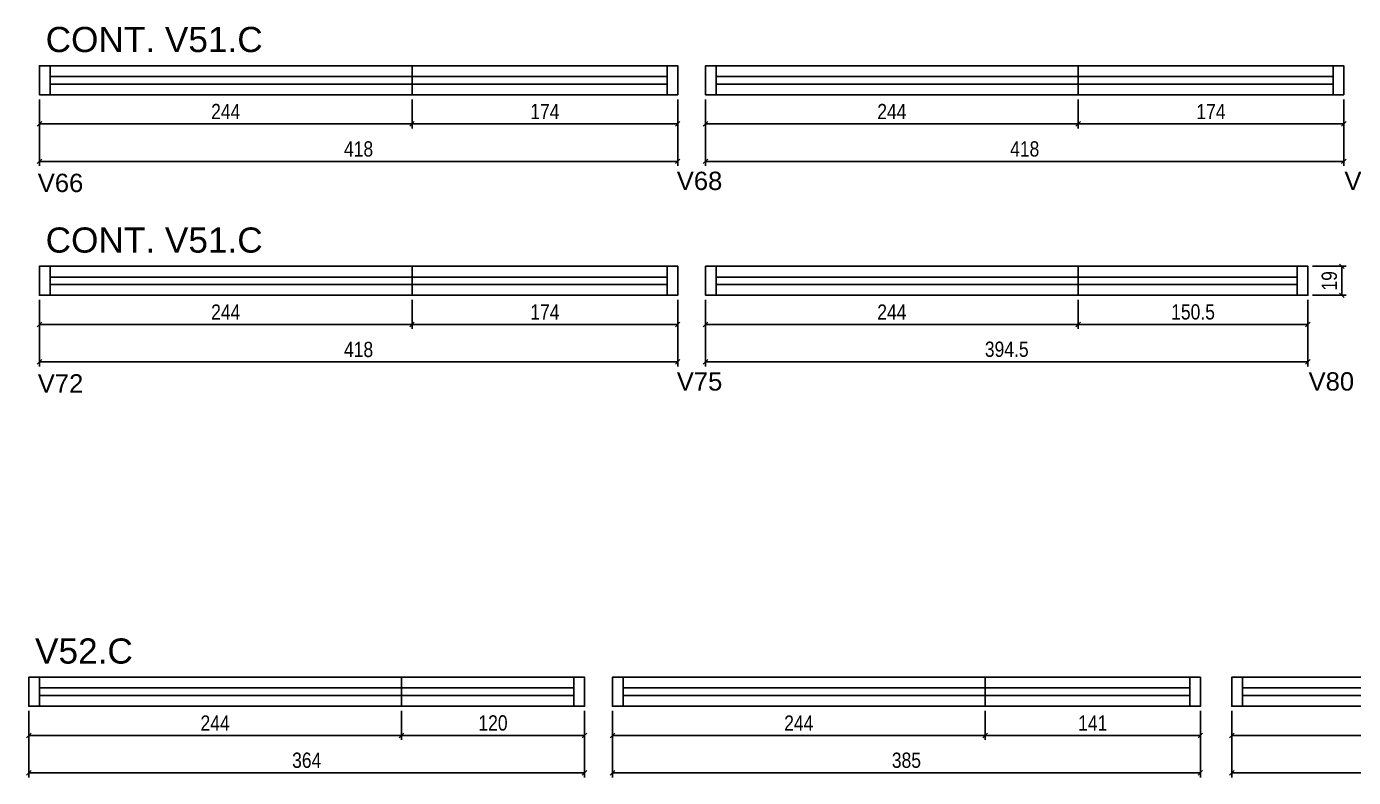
# Model space of a CAD drawing. Header units: millimetres. Extents: x 4052 to 5425, y -1423 to 2493.
# Drawn here: x 4075 to 4944, y 1519 to 2011 of the extents above; entities that cross this region are included whole.
import ezdxf

# ---------------------------------------------------------------- set-up
doc = ezdxf.new("R2010")
doc.units = ezdxf.units.MM
for name, color, linetype in [('5', 5, 'Continuous'), ('COTA', 241, 'Continuous'), ('NOMENCLATURA', 7, 'Continuous'), ('Painéis', 200, 'Continuous'), ('SARR_2.2x7', 40, 'Continuous')]:
    doc.layers.add(name, color=color, linetype=linetype)
doc.styles.add('COTA TECNICA', font='techl___.ttf', dxfattribs={"height": 10})
doc.styles.add('COTA TECNICA-50', font='techl___.ttf', dxfattribs={"height": 10})
doc.styles.get("Standard").update_dxf_attribs({"font": 'arial.ttf'})
doc.dimstyles.new('COTA PAINEL-50', dxfattribs={"dimtxt": 10, "dimasz": 3, "dimexe": 3, "dimexo": 3, "dimgap": 3, "dimtad": 1, "dimdec": 1, "dimzin": 12, "dimdsep": 46, "dimtxsty": 'COTA TECNICA-50', "dimblk1": 'OBLIQUE', "dimblk2": 'OBLIQUE', "dimsah": 1, "dimcen": 0.9, "dimclrd": 4, "dimclre": 4, "dimclrt": 240, "dimadec": 1, "dimazin": 3, "dimtfac": 1, "dimtdec": 1, "dimtmove": 0, "dimatfit": 3, "dimfxl": 1, "dimtolj": 1, "dimtzin": 12, "dimarcsym": 0})
doc.dimstyles.new('PAINEL', dxfattribs={"dimtxt": 10, "dimasz": 3, "dimexe": 3, "dimexo": 3, "dimgap": 3, "dimtad": 1, "dimdec": 1, "dimzin": 12, "dimdsep": 46, "dimtxsty": 'COTA TECNICA', "dimblk1": 'OBLIQUE', "dimblk2": 'OBLIQUE', "dimsah": 1, "dimcen": 0.9, "dimclrd": 4, "dimclre": 4, "dimclrt": 240, "dimadec": 1, "dimazin": 3, "dimtfac": 1, "dimtdec": 1, "dimtmove": 0, "dimatfit": 3, "dimfxl": 1, "dimtolj": 1, "dimtzin": 12, "dimarcsym": 0})

# ---------------------------------------------------------------- blocks, each defined once
blk = doc.blocks.new('_Oblique')
at = {"color": 0, "linetype": 'ByBlock', "lineweight": -2}
blk.add_line((-0.5, -0.5), (0.5, 0.5), dxfattribs=at)
blk = doc.blocks.new('*D24')
at = {"layer": 'COTA', "color": 4, "linetype": 'ByBlock', "lineweight": -2, "transparency": 16777216}
for p, q in [((4083.81, 1963.04), (4083.81, 1943.98)), ((4327.81, 1963.04), (4327.81, 1943.98)), ((4083.81, 1946.98), (4327.81, 1946.98))]:
    blk.add_line(p, q, dxfattribs=at)
at = {"layer": 'Defpoints', "color": 0, "linetype": 'ByBlock', "transparency": 16777216}
for p in [(4083.81, 1966.04), (4327.81, 1966.04), (4327.81, 1946.98)]:
    blk.add_point(p, dxfattribs=at)
at = {"layer": 'COTA', "color": 4, "linetype": 'ByBlock', "lineweight": -2, "transparency": 16777216, "xscale": 3, "yscale": 3, "zscale": 3, "rotation": 180}
blk.add_blockref('_Oblique', (4083.81, 1946.98), dxfattribs=at)
at = {"layer": 'COTA', "color": 4, "linetype": 'ByBlock', "lineweight": -2, "transparency": 16777216, "xscale": 3, "yscale": 3, "zscale": 3}
blk.add_blockref('_Oblique', (4327.81, 1946.98), dxfattribs=at)
at = {"layer": 'COTA', "color": 240, "linetype": 'ByBlock', "transparency": 16777216, "insert": (4205.81, 1955.06), "char_height": 10, "attachment_point": 5, "style": 'COTA TECNICA-50'}
blk.add_mtext('\\A1;244', dxfattribs=at)
blk = doc.blocks.new('*D25')
at = {"layer": 'COTA', "color": 4, "linetype": 'ByBlock', "lineweight": -2, "transparency": 16777216}
for p, q in [((4327.81, 1963.04), (4327.81, 1943.98)), ((4501.81, 1963.04), (4501.81, 1943.98)), ((4327.81, 1946.98), (4501.81, 1946.98))]:
    blk.add_line(p, q, dxfattribs=at)
at = {"layer": 'Defpoints', "color": 0, "linetype": 'ByBlock', "transparency": 16777216}
for p in [(4327.81, 1966.04), (4501.81, 1966.04), (4501.81, 1946.98)]:
    blk.add_point(p, dxfattribs=at)
at = {"layer": 'COTA', "color": 4, "linetype": 'ByBlock', "lineweight": -2, "transparency": 16777216, "xscale": 3, "yscale": 3, "zscale": 3, "rotation": 180}
blk.add_blockref('_Oblique', (4327.81, 1946.98), dxfattribs=at)
at = {"layer": 'COTA', "color": 4, "linetype": 'ByBlock', "lineweight": -2, "transparency": 16777216, "xscale": 3, "yscale": 3, "zscale": 3}
blk.add_blockref('_Oblique', (4501.81, 1946.98), dxfattribs=at)
at = {"layer": 'COTA', "color": 240, "linetype": 'ByBlock', "transparency": 16777216, "insert": (4414.81, 1955.06), "char_height": 10, "attachment_point": 5, "style": 'COTA TECNICA-50'}
blk.add_mtext('\\A1;174', dxfattribs=at)
blk = doc.blocks.new('*D197')
at = {"layer": 'COTA', "color": 4, "lineweight": -2, "transparency": 16777216}
for p, q in [((4083.81, 1963.04), (4083.81, 1919.4)), ((4501.81, 1963.04), (4501.81, 1919.4)), ((4083.81, 1922.4), (4501.81, 1922.4))]:
    blk.add_line(p, q, dxfattribs=at)
at = {"layer": 'Defpoints', "color": 0, "transparency": 16777216}
for p in [(4083.81, 1966.04), (4501.81, 1966.04), (4501.81, 1922.4)]:
    blk.add_point(p, dxfattribs=at)
at = {"layer": 'COTA', "color": 4, "lineweight": -2, "transparency": 16777216, "xscale": 3, "yscale": 3, "zscale": 3, "rotation": 180}
blk.add_blockref('_Oblique', (4083.81, 1922.4), dxfattribs=at)
at = {"layer": 'COTA', "color": 4, "lineweight": -2, "transparency": 16777216, "xscale": 3, "yscale": 3, "zscale": 3}
blk.add_blockref('_Oblique', (4501.81, 1922.4), dxfattribs=at)
at = {"layer": 'COTA', "color": 240, "transparency": 16777216, "insert": (4292.81, 1930.5), "char_height": 10, "attachment_point": 5, "style": 'COTA TECNICA'}
blk.add_mtext('\\A1;418', dxfattribs=at)
blk = doc.blocks.new('*D26')
at = {"layer": 'COTA', "color": 4, "linetype": 'ByBlock', "lineweight": -2, "transparency": 16777216}
for p, q in [((4520.07, 1963.04), (4520.07, 1943.98)), ((4764.07, 1963.04), (4764.07, 1943.98)), ((4520.07, 1946.98), (4764.07, 1946.98))]:
    blk.add_line(p, q, dxfattribs=at)
at = {"layer": 'Defpoints', "color": 0, "linetype": 'ByBlock', "transparency": 16777216}
for p in [(4520.07, 1966.04), (4764.07, 1966.04), (4764.07, 1946.98)]:
    blk.add_point(p, dxfattribs=at)
at = {"layer": 'COTA', "color": 4, "linetype": 'ByBlock', "lineweight": -2, "transparency": 16777216, "xscale": 3, "yscale": 3, "zscale": 3, "rotation": 180}
blk.add_blockref('_Oblique', (4520.07, 1946.98), dxfattribs=at)
at = {"layer": 'COTA', "color": 4, "linetype": 'ByBlock', "lineweight": -2, "transparency": 16777216, "xscale": 3, "yscale": 3, "zscale": 3}
blk.add_blockref('_Oblique', (4764.07, 1946.98), dxfattribs=at)
at = {"layer": 'COTA', "color": 240, "linetype": 'ByBlock', "transparency": 16777216, "insert": (4642.07, 1955.06), "char_height": 10, "attachment_point": 5, "style": 'COTA TECNICA-50'}
blk.add_mtext('\\A1;244', dxfattribs=at)
blk = doc.blocks.new('*D27')
at = {"layer": 'COTA', "color": 4, "linetype": 'ByBlock', "lineweight": -2, "transparency": 16777216}
for p, q in [((4764.07, 1963.04), (4764.07, 1943.98)), ((4938.07, 1963.04), (4938.07, 1943.98)), ((4764.07, 1946.98), (4938.07, 1946.98))]:
    blk.add_line(p, q, dxfattribs=at)
at = {"layer": 'Defpoints', "color": 0, "linetype": 'ByBlock', "transparency": 16777216}
for p in [(4764.07, 1966.04), (4938.07, 1966.04), (4938.07, 1946.98)]:
    blk.add_point(p, dxfattribs=at)
at = {"layer": 'COTA', "color": 4, "linetype": 'ByBlock', "lineweight": -2, "transparency": 16777216, "xscale": 3, "yscale": 3, "zscale": 3, "rotation": 180}
blk.add_blockref('_Oblique', (4764.07, 1946.98), dxfattribs=at)
at = {"layer": 'COTA', "color": 4, "linetype": 'ByBlock', "lineweight": -2, "transparency": 16777216, "xscale": 3, "yscale": 3, "zscale": 3}
blk.add_blockref('_Oblique', (4938.07, 1946.98), dxfattribs=at)
at = {"layer": 'COTA', "color": 240, "linetype": 'ByBlock', "transparency": 16777216, "insert": (4851.07, 1955.06), "char_height": 10, "attachment_point": 5, "style": 'COTA TECNICA-50'}
blk.add_mtext('\\A1;174', dxfattribs=at)
blk = doc.blocks.new('*D198')
at = {"layer": 'COTA', "color": 4, "lineweight": -2, "transparency": 16777216}
for p, q in [((4520.07, 1963.04), (4520.07, 1919.4)), ((4938.07, 1963.04), (4938.07, 1919.4)), ((4520.07, 1922.4), (4938.07, 1922.4))]:
    blk.add_line(p, q, dxfattribs=at)
at = {"layer": 'Defpoints', "color": 0, "transparency": 16777216}
for p in [(4520.07, 1966.04), (4938.07, 1966.04), (4938.07, 1922.4)]:
    blk.add_point(p, dxfattribs=at)
at = {"layer": 'COTA', "color": 4, "lineweight": -2, "transparency": 16777216, "xscale": 3, "yscale": 3, "zscale": 3, "rotation": 180}
blk.add_blockref('_Oblique', (4520.07, 1922.4), dxfattribs=at)
at = {"layer": 'COTA', "color": 4, "lineweight": -2, "transparency": 16777216, "xscale": 3, "yscale": 3, "zscale": 3}
blk.add_blockref('_Oblique', (4938.07, 1922.4), dxfattribs=at)
at = {"layer": 'COTA', "color": 240, "transparency": 16777216, "insert": (4729.07, 1930.5), "char_height": 10, "attachment_point": 5, "style": 'COTA TECNICA'}
blk.add_mtext('\\A1;418', dxfattribs=at)
blk = doc.blocks.new('*D35')
at = {"layer": 'COTA', "color": 4, "linetype": 'ByBlock', "lineweight": -2, "transparency": 16777216}
for p, q in [((4083.81, 1831.63), (4083.81, 1812.58)), ((4327.81, 1831.63), (4327.81, 1812.58)), ((4083.81, 1815.58), (4327.81, 1815.58))]:
    blk.add_line(p, q, dxfattribs=at)
at = {"layer": 'Defpoints', "color": 0, "linetype": 'ByBlock', "transparency": 16777216}
for p in [(4083.81, 1834.63), (4327.81, 1834.63), (4327.81, 1815.58)]:
    blk.add_point(p, dxfattribs=at)
at = {"layer": 'COTA', "color": 4, "linetype": 'ByBlock', "lineweight": -2, "transparency": 16777216, "xscale": 3, "yscale": 3, "zscale": 3, "rotation": 180}
blk.add_blockref('_Oblique', (4083.81, 1815.58), dxfattribs=at)
at = {"layer": 'COTA', "color": 4, "linetype": 'ByBlock', "lineweight": -2, "transparency": 16777216, "xscale": 3, "yscale": 3, "zscale": 3}
blk.add_blockref('_Oblique', (4327.81, 1815.58), dxfattribs=at)
at = {"layer": 'COTA', "color": 240, "linetype": 'ByBlock', "transparency": 16777216, "insert": (4205.81, 1823.65), "char_height": 10, "attachment_point": 5, "style": 'COTA TECNICA-50'}
blk.add_mtext('\\A1;244', dxfattribs=at)
blk = doc.blocks.new('*D36')
at = {"layer": 'COTA', "color": 4, "linetype": 'ByBlock', "lineweight": -2, "transparency": 16777216}
for p, q in [((4327.81, 1831.63), (4327.81, 1812.58)), ((4501.81, 1831.63), (4501.81, 1812.58)), ((4327.81, 1815.58), (4501.81, 1815.58))]:
    blk.add_line(p, q, dxfattribs=at)
at = {"layer": 'Defpoints', "color": 0, "linetype": 'ByBlock', "transparency": 16777216}
for p in [(4327.81, 1834.63), (4501.81, 1834.63), (4501.81, 1815.58)]:
    blk.add_point(p, dxfattribs=at)
at = {"layer": 'COTA', "color": 4, "linetype": 'ByBlock', "lineweight": -2, "transparency": 16777216, "xscale": 3, "yscale": 3, "zscale": 3, "rotation": 180}
blk.add_blockref('_Oblique', (4327.81, 1815.58), dxfattribs=at)
at = {"layer": 'COTA', "color": 4, "linetype": 'ByBlock', "lineweight": -2, "transparency": 16777216, "xscale": 3, "yscale": 3, "zscale": 3}
blk.add_blockref('_Oblique', (4501.81, 1815.58), dxfattribs=at)
at = {"layer": 'COTA', "color": 240, "linetype": 'ByBlock', "transparency": 16777216, "insert": (4414.81, 1823.65), "char_height": 10, "attachment_point": 5, "style": 'COTA TECNICA-50'}
blk.add_mtext('\\A1;174', dxfattribs=at)
blk = doc.blocks.new('*D203')
at = {"layer": 'COTA', "color": 4, "lineweight": -2, "transparency": 16777216}
for p, q in [((4083.81, 1831.63), (4083.81, 1788)), ((4501.81, 1831.63), (4501.81, 1788)), ((4083.81, 1791), (4501.81, 1791))]:
    blk.add_line(p, q, dxfattribs=at)
at = {"layer": 'Defpoints', "color": 0, "transparency": 16777216}
for p in [(4083.81, 1834.63), (4501.81, 1834.63), (4501.81, 1791)]:
    blk.add_point(p, dxfattribs=at)
at = {"layer": 'COTA', "color": 4, "lineweight": -2, "transparency": 16777216, "xscale": 3, "yscale": 3, "zscale": 3, "rotation": 180}
blk.add_blockref('_Oblique', (4083.81, 1791), dxfattribs=at)
at = {"layer": 'COTA', "color": 4, "lineweight": -2, "transparency": 16777216, "xscale": 3, "yscale": 3, "zscale": 3}
blk.add_blockref('_Oblique', (4501.81, 1791), dxfattribs=at)
at = {"layer": 'COTA', "color": 240, "transparency": 16777216, "insert": (4292.81, 1799.09), "char_height": 10, "attachment_point": 5, "style": 'COTA TECNICA'}
blk.add_mtext('\\A1;418', dxfattribs=at)
blk = doc.blocks.new('*D37')
at = {"layer": 'COTA', "color": 4, "linetype": 'ByBlock', "lineweight": -2, "transparency": 16777216}
for p, q in [((4520.07, 1831.63), (4520.07, 1812.58)), ((4764.07, 1831.63), (4764.07, 1812.58)), ((4520.07, 1815.58), (4764.07, 1815.58))]:
    blk.add_line(p, q, dxfattribs=at)
at = {"layer": 'Defpoints', "color": 0, "linetype": 'ByBlock', "transparency": 16777216}
for p in [(4520.07, 1834.63), (4764.07, 1834.63), (4764.07, 1815.58)]:
    blk.add_point(p, dxfattribs=at)
at = {"layer": 'COTA', "color": 4, "linetype": 'ByBlock', "lineweight": -2, "transparency": 16777216, "xscale": 3, "yscale": 3, "zscale": 3, "rotation": 180}
blk.add_blockref('_Oblique', (4520.07, 1815.58), dxfattribs=at)
at = {"layer": 'COTA', "color": 4, "linetype": 'ByBlock', "lineweight": -2, "transparency": 16777216, "xscale": 3, "yscale": 3, "zscale": 3}
blk.add_blockref('_Oblique', (4764.07, 1815.58), dxfattribs=at)
at = {"layer": 'COTA', "color": 240, "linetype": 'ByBlock', "transparency": 16777216, "insert": (4642.07, 1823.65), "char_height": 10, "attachment_point": 5, "style": 'COTA TECNICA-50'}
blk.add_mtext('\\A1;244', dxfattribs=at)
blk = doc.blocks.new('*D38')
at = {"layer": 'COTA', "color": 4, "linetype": 'ByBlock', "lineweight": -2, "transparency": 16777216}
for p, q in [((4764.07, 1831.63), (4764.07, 1812.58)), ((4914.57, 1831.63), (4914.57, 1812.58)), ((4764.07, 1815.58), (4914.57, 1815.58))]:
    blk.add_line(p, q, dxfattribs=at)
at = {"layer": 'Defpoints', "color": 0, "linetype": 'ByBlock', "transparency": 16777216}
for p in [(4764.07, 1834.63), (4914.57, 1834.63), (4914.57, 1815.58)]:
    blk.add_point(p, dxfattribs=at)
at = {"layer": 'COTA', "color": 4, "linetype": 'ByBlock', "lineweight": -2, "transparency": 16777216, "xscale": 3, "yscale": 3, "zscale": 3, "rotation": 180}
blk.add_blockref('_Oblique', (4764.07, 1815.58), dxfattribs=at)
at = {"layer": 'COTA', "color": 4, "linetype": 'ByBlock', "lineweight": -2, "transparency": 16777216, "xscale": 3, "yscale": 3, "zscale": 3}
blk.add_blockref('_Oblique', (4914.57, 1815.58), dxfattribs=at)
at = {"layer": 'COTA', "color": 240, "linetype": 'ByBlock', "transparency": 16777216, "insert": (4839.32, 1823.69), "char_height": 10, "attachment_point": 5, "style": 'COTA TECNICA-50'}
blk.add_mtext('\\A1;150.5', dxfattribs=at)
blk = doc.blocks.new('*D204')
at = {"layer": 'COTA', "color": 4, "lineweight": -2, "transparency": 16777216}
for p, q in [((4520.07, 1831.63), (4520.07, 1788)), ((4914.57, 1831.63), (4914.57, 1788)), ((4520.07, 1791), (4914.57, 1791))]:
    blk.add_line(p, q, dxfattribs=at)
at = {"layer": 'Defpoints', "color": 0, "transparency": 16777216}
for p in [(4520.07, 1834.63), (4914.57, 1834.63), (4914.57, 1791)]:
    blk.add_point(p, dxfattribs=at)
at = {"layer": 'COTA', "color": 4, "lineweight": -2, "transparency": 16777216, "xscale": 3, "yscale": 3, "zscale": 3, "rotation": 180}
blk.add_blockref('_Oblique', (4520.07, 1791), dxfattribs=at)
at = {"layer": 'COTA', "color": 4, "lineweight": -2, "transparency": 16777216, "xscale": 3, "yscale": 3, "zscale": 3}
blk.add_blockref('_Oblique', (4914.57, 1791), dxfattribs=at)
at = {"layer": 'COTA', "color": 240, "transparency": 16777216, "insert": (4717.32, 1799.24), "char_height": 10, "attachment_point": 5, "style": 'COTA TECNICA'}
blk.add_mtext('\\A1;394.5', dxfattribs=at)
blk = doc.blocks.new('*D39')
at = {"layer": 'COTA', "color": 4, "lineweight": -2, "transparency": 16777216}
for p, q in [((4917.57, 1853.63), (4939.69, 1853.63)), ((4936.69, 1834.63), (4936.69, 1853.63)), ((4917.57, 1834.63), (4939.69, 1834.63))]:
    blk.add_line(p, q, dxfattribs=at)
at = {"layer": 'Defpoints', "color": 0, "transparency": 16777216}
for p in [(4914.57, 1853.63), (4936.69, 1853.63), (4914.57, 1834.63)]:
    blk.add_point(p, dxfattribs=at)
at = {"layer": 'COTA', "color": 4, "lineweight": -2, "transparency": 16777216, "xscale": 3, "yscale": 3, "zscale": 3}
for p, rotation in [((4936.69, 1853.63), 90), ((4936.69, 1834.63), 270)]:
    blk.add_blockref('_Oblique', p, dxfattribs=dict(at, rotation=rotation))
at = {"layer": 'COTA', "color": 240, "transparency": 16777216, "insert": (4928.61, 1844.13), "char_height": 10, "attachment_point": 5, "rotation": 90, "style": 'COTA TECNICA'}
blk.add_mtext('\\A1;19', dxfattribs=at)
blk = doc.blocks.new('*D40')
at = {"layer": 'COTA', "color": 4, "linetype": 'ByBlock', "lineweight": -2, "transparency": 16777216}
for p, q in [((4076.85, 1562.34), (4076.85, 1543.29)), ((4320.85, 1562.34), (4320.85, 1543.29)), ((4076.85, 1546.29), (4320.85, 1546.29))]:
    blk.add_line(p, q, dxfattribs=at)
at = {"layer": 'Defpoints', "color": 0, "linetype": 'ByBlock', "transparency": 16777216}
for p in [(4076.85, 1565.34), (4320.85, 1565.34), (4320.85, 1546.29)]:
    blk.add_point(p, dxfattribs=at)
at = {"layer": 'COTA', "color": 4, "linetype": 'ByBlock', "lineweight": -2, "transparency": 16777216, "xscale": 3, "yscale": 3, "zscale": 3, "rotation": 180}
blk.add_blockref('_Oblique', (4076.85, 1546.29), dxfattribs=at)
at = {"layer": 'COTA', "color": 4, "linetype": 'ByBlock', "lineweight": -2, "transparency": 16777216, "xscale": 3, "yscale": 3, "zscale": 3}
blk.add_blockref('_Oblique', (4320.85, 1546.29), dxfattribs=at)
at = {"layer": 'COTA', "color": 240, "linetype": 'ByBlock', "transparency": 16777216, "insert": (4198.85, 1554.36), "char_height": 10, "attachment_point": 5, "style": 'COTA TECNICA-50'}
blk.add_mtext('\\A1;244', dxfattribs=at)
blk = doc.blocks.new('*D41')
at = {"layer": 'COTA', "color": 4, "linetype": 'ByBlock', "lineweight": -2, "transparency": 16777216}
for p, q in [((4320.85, 1562.34), (4320.85, 1543.29)), ((4440.85, 1562.34), (4440.85, 1543.29)), ((4320.85, 1546.29), (4440.85, 1546.29))]:
    blk.add_line(p, q, dxfattribs=at)
at = {"layer": 'Defpoints', "color": 0, "linetype": 'ByBlock', "transparency": 16777216}
for p in [(4320.85, 1565.34), (4440.85, 1565.34), (4440.85, 1546.29)]:
    blk.add_point(p, dxfattribs=at)
at = {"layer": 'COTA', "color": 4, "linetype": 'ByBlock', "lineweight": -2, "transparency": 16777216, "xscale": 3, "yscale": 3, "zscale": 3, "rotation": 180}
blk.add_blockref('_Oblique', (4320.85, 1546.29), dxfattribs=at)
at = {"layer": 'COTA', "color": 4, "linetype": 'ByBlock', "lineweight": -2, "transparency": 16777216, "xscale": 3, "yscale": 3, "zscale": 3}
blk.add_blockref('_Oblique', (4440.85, 1546.29), dxfattribs=at)
at = {"layer": 'COTA', "color": 240, "linetype": 'ByBlock', "transparency": 16777216, "insert": (4380.85, 1554.39), "char_height": 10, "attachment_point": 5, "style": 'COTA TECNICA-50'}
blk.add_mtext('\\A1;120', dxfattribs=at)
blk = doc.blocks.new('*D205')
at = {"layer": 'COTA', "color": 4, "lineweight": -2, "transparency": 16777216}
for p, q in [((4076.85, 1562.34), (4076.85, 1518.71)), ((4440.85, 1562.34), (4440.85, 1518.71)), ((4076.85, 1521.71), (4440.85, 1521.71))]:
    blk.add_line(p, q, dxfattribs=at)
at = {"layer": 'Defpoints', "color": 0, "transparency": 16777216}
for p in [(4076.85, 1565.34), (4440.85, 1565.34), (4440.85, 1521.71)]:
    blk.add_point(p, dxfattribs=at)
at = {"layer": 'COTA', "color": 4, "lineweight": -2, "transparency": 16777216, "xscale": 3, "yscale": 3, "zscale": 3, "rotation": 180}
blk.add_blockref('_Oblique', (4076.85, 1521.71), dxfattribs=at)
at = {"layer": 'COTA', "color": 4, "lineweight": -2, "transparency": 16777216, "xscale": 3, "yscale": 3, "zscale": 3}
blk.add_blockref('_Oblique', (4440.85, 1521.71), dxfattribs=at)
at = {"layer": 'COTA', "color": 240, "transparency": 16777216, "insert": (4258.85, 1529.93), "char_height": 10, "attachment_point": 5, "style": 'COTA TECNICA'}
blk.add_mtext('\\A1;364', dxfattribs=at)
blk = doc.blocks.new('*D42')
at = {"layer": 'COTA', "color": 4, "linetype": 'ByBlock', "lineweight": -2, "transparency": 16777216}
for p, q in [((4459.11, 1562.34), (4459.11, 1543.29)), ((4703.11, 1562.34), (4703.11, 1543.29)), ((4459.11, 1546.29), (4703.11, 1546.29))]:
    blk.add_line(p, q, dxfattribs=at)
at = {"layer": 'Defpoints', "color": 0, "linetype": 'ByBlock', "transparency": 16777216}
for p in [(4459.11, 1565.34), (4703.11, 1565.34), (4703.11, 1546.29)]:
    blk.add_point(p, dxfattribs=at)
at = {"layer": 'COTA', "color": 4, "linetype": 'ByBlock', "lineweight": -2, "transparency": 16777216, "xscale": 3, "yscale": 3, "zscale": 3, "rotation": 180}
blk.add_blockref('_Oblique', (4459.11, 1546.29), dxfattribs=at)
at = {"layer": 'COTA', "color": 4, "linetype": 'ByBlock', "lineweight": -2, "transparency": 16777216, "xscale": 3, "yscale": 3, "zscale": 3}
blk.add_blockref('_Oblique', (4703.11, 1546.29), dxfattribs=at)
at = {"layer": 'COTA', "color": 240, "linetype": 'ByBlock', "transparency": 16777216, "insert": (4581.11, 1554.36), "char_height": 10, "attachment_point": 5, "style": 'COTA TECNICA-50'}
blk.add_mtext('\\A1;244', dxfattribs=at)
blk = doc.blocks.new('*D43')
at = {"layer": 'COTA', "color": 4, "linetype": 'ByBlock', "lineweight": -2, "transparency": 16777216}
for p, q in [((4703.11, 1562.34), (4703.11, 1543.29)), ((4844.11, 1562.34), (4844.11, 1543.29)), ((4703.11, 1546.29), (4844.11, 1546.29))]:
    blk.add_line(p, q, dxfattribs=at)
at = {"layer": 'Defpoints', "color": 0, "linetype": 'ByBlock', "transparency": 16777216}
for p in [(4703.11, 1565.34), (4844.11, 1565.34), (4844.11, 1546.29)]:
    blk.add_point(p, dxfattribs=at)
at = {"layer": 'COTA', "color": 4, "linetype": 'ByBlock', "lineweight": -2, "transparency": 16777216, "xscale": 3, "yscale": 3, "zscale": 3, "rotation": 180}
blk.add_blockref('_Oblique', (4703.11, 1546.29), dxfattribs=at)
at = {"layer": 'COTA', "color": 4, "linetype": 'ByBlock', "lineweight": -2, "transparency": 16777216, "xscale": 3, "yscale": 3, "zscale": 3}
blk.add_blockref('_Oblique', (4844.11, 1546.29), dxfattribs=at)
at = {"layer": 'COTA', "color": 240, "linetype": 'ByBlock', "transparency": 16777216, "insert": (4773.61, 1554.36), "char_height": 10, "attachment_point": 5, "style": 'COTA TECNICA-50'}
blk.add_mtext('\\A1;141', dxfattribs=at)
blk = doc.blocks.new('*D206')
at = {"layer": 'COTA', "color": 4, "lineweight": -2, "transparency": 16777216}
for p, q in [((4459.11, 1562.34), (4459.11, 1518.71)), ((4844.11, 1562.34), (4844.11, 1518.71)), ((4459.11, 1521.71), (4844.11, 1521.71))]:
    blk.add_line(p, q, dxfattribs=at)
at = {"layer": 'Defpoints', "color": 0, "transparency": 16777216}
for p in [(4459.11, 1565.34), (4844.11, 1565.34), (4844.11, 1521.71)]:
    blk.add_point(p, dxfattribs=at)
at = {"layer": 'COTA', "color": 4, "lineweight": -2, "transparency": 16777216, "xscale": 3, "yscale": 3, "zscale": 3, "rotation": 180}
blk.add_blockref('_Oblique', (4459.11, 1521.71), dxfattribs=at)
at = {"layer": 'COTA', "color": 4, "lineweight": -2, "transparency": 16777216, "xscale": 3, "yscale": 3, "zscale": 3}
blk.add_blockref('_Oblique', (4844.11, 1521.71), dxfattribs=at)
at = {"layer": 'COTA', "color": 240, "transparency": 16777216, "insert": (4651.61, 1529.95), "char_height": 10, "attachment_point": 5, "style": 'COTA TECNICA'}
blk.add_mtext('\\A1;385', dxfattribs=at)
blk = doc.blocks.new('*D44')
at = {"layer": 'COTA', "color": 4, "linetype": 'ByBlock', "lineweight": -2, "transparency": 16777216}
for p, q in [((4864.66, 1562.34), (4864.66, 1543.29)), ((5108.66, 1562.34), (5108.66, 1543.29)), ((4864.66, 1546.29), (5108.66, 1546.29))]:
    blk.add_line(p, q, dxfattribs=at)
at = {"layer": 'Defpoints', "color": 0, "linetype": 'ByBlock', "transparency": 16777216}
for p in [(4864.66, 1565.34), (5108.66, 1565.34), (5108.66, 1546.29)]:
    blk.add_point(p, dxfattribs=at)
at = {"layer": 'COTA', "color": 4, "linetype": 'ByBlock', "lineweight": -2, "transparency": 16777216, "xscale": 3, "yscale": 3, "zscale": 3, "rotation": 180}
blk.add_blockref('_Oblique', (4864.66, 1546.29), dxfattribs=at)
at = {"layer": 'COTA', "color": 4, "linetype": 'ByBlock', "lineweight": -2, "transparency": 16777216, "xscale": 3, "yscale": 3, "zscale": 3}
blk.add_blockref('_Oblique', (5108.66, 1546.29), dxfattribs=at)
at = {"layer": 'COTA', "color": 240, "linetype": 'ByBlock', "transparency": 16777216, "insert": (4986.66, 1554.36), "char_height": 10, "attachment_point": 5, "style": 'COTA TECNICA-50'}
blk.add_mtext('\\A1;244', dxfattribs=at)
blk = doc.blocks.new('*D207')
at = {"layer": 'COTA', "color": 4, "lineweight": -2, "transparency": 16777216}
for p, q in [((4864.66, 1562.34), (4864.66, 1518.71)), ((5249.66, 1562.34), (5249.66, 1518.71)), ((4864.66, 1521.71), (5249.66, 1521.71))]:
    blk.add_line(p, q, dxfattribs=at)
at = {"layer": 'Defpoints', "color": 0, "transparency": 16777216}
for p in [(4864.66, 1565.34), (5249.66, 1565.34), (5249.66, 1521.71)]:
    blk.add_point(p, dxfattribs=at)
at = {"layer": 'COTA', "color": 4, "lineweight": -2, "transparency": 16777216, "xscale": 3, "yscale": 3, "zscale": 3, "rotation": 180}
blk.add_blockref('_Oblique', (4864.66, 1521.71), dxfattribs=at)
at = {"layer": 'COTA', "color": 4, "lineweight": -2, "transparency": 16777216, "xscale": 3, "yscale": 3, "zscale": 3}
blk.add_blockref('_Oblique', (5249.66, 1521.71), dxfattribs=at)
at = {"layer": 'COTA', "color": 240, "transparency": 16777216, "insert": (5057.16, 1529.95), "char_height": 10, "attachment_point": 5, "style": 'COTA TECNICA'}
blk.add_mtext('\\A1;385', dxfattribs=at)

msp = doc.modelspace()

# ---------------------------------------------------------------- linework, layer by layer
at = {"layer": 'Painéis'}
for points in [[(4327.81, 1966.04), (4083.81, 1966.04), (4083.81, 1985.04), (4327.81, 1985.04)], [(4327.81, 1985.04), (4501.81, 1985.04), (4501.81, 1966.04), (4327.81, 1966.04)], [(4764.07, 1966.04), (4520.07, 1966.04), (4520.07, 1985.04), (4764.07, 1985.04)], [(4764.07, 1985.04), (4938.07, 1985.04), (4938.07, 1966.04), (4764.07, 1966.04)], [(4327.81, 1834.63), (4083.81, 1834.63), (4083.81, 1853.63), (4327.81, 1853.63)], [(4327.81, 1853.63), (4501.81, 1853.63), (4501.81, 1834.63), (4327.81, 1834.63)], [(4764.07, 1834.63), (4520.07, 1834.63), (4520.07, 1853.63), (4764.07, 1853.63)], [(4764.07, 1853.63), (4914.57, 1853.63), (4914.57, 1834.63), (4764.07, 1834.63)], [(4320.85, 1565.34), (4076.85, 1565.34), (4076.85, 1584.34), (4320.85, 1584.34)], [(4320.85, 1584.34), (4440.85, 1584.34), (4440.85, 1565.34), (4320.85, 1565.34)], [(4703.11, 1565.34), (4459.11, 1565.34), (4459.11, 1584.34), (4703.11, 1584.34)], [(4703.11, 1584.34), (4844.11, 1584.34), (4844.11, 1565.34), (4703.11, 1565.34)], [(5108.66, 1565.34), (4864.66, 1565.34), (4864.66, 1584.34), (5108.66, 1584.34)]]:
    msp.add_lwpolyline(points, close=True, dxfattribs=at)
at = {"layer": 'SARR_2.2x7', "linetype": 'Continuous'}
for p, q in [((4090.81, 1985.04), (4090.81, 1966.04)), ((4494.81, 1985.04), (4494.81, 1966.04)), ((4527.07, 1985.04), (4527.07, 1966.04)), ((4931.07, 1985.04), (4931.07, 1966.04)), ((4327.81, 1978.04), (4090.81, 1978.04)), ((4090.81, 1973.04), (4327.81, 1973.04)), ((4494.81, 1978.04), (4327.81, 1978.04)), ((4327.81, 1973.04), (4494.81, 1973.04)), ((4764.07, 1978.04), (4527.07, 1978.04)), ((4527.07, 1973.04), (4764.07, 1973.04)), ((4931.07, 1978.04), (4764.07, 1978.04)), ((4764.07, 1973.04), (4931.07, 1973.04)), ((4090.81, 1853.63), (4090.81, 1834.63)), ((4494.81, 1853.63), (4494.81, 1834.63)), ((4527.07, 1853.63), (4527.07, 1834.63)), ((4907.57, 1853.63), (4907.57, 1834.63)), ((4327.81, 1846.63), (4090.81, 1846.63)), ((4494.81, 1846.63), (4327.81, 1846.63)), ((4764.07, 1846.63), (4527.07, 1846.63)), ((4907.57, 1846.63), (4764.07, 1846.63)), ((4090.81, 1841.63), (4327.81, 1841.63)), ((4327.81, 1841.63), (4494.81, 1841.63)), ((4527.07, 1841.63), (4764.07, 1841.63)), ((4764.07, 1841.63), (4907.57, 1841.63)), ((4083.85, 1584.34), (4083.85, 1565.34)), ((4433.85, 1584.34), (4433.85, 1565.34)), ((4466.11, 1584.34), (4466.11, 1565.34)), ((4837.11, 1584.34), (4837.11, 1565.34)), ((4871.66, 1584.34), (4871.66, 1565.34)), ((4320.85, 1577.34), (4083.85, 1577.34)), ((4433.85, 1577.34), (4320.85, 1577.34)), ((4703.11, 1577.34), (4466.11, 1577.34)), ((4837.11, 1577.34), (4703.11, 1577.34)), ((5108.66, 1577.34), (4871.66, 1577.34)), ((4083.85, 1572.34), (4320.85, 1572.34)), ((4320.85, 1572.34), (4433.85, 1572.34)), ((4466.11, 1572.34), (4703.11, 1572.34)), ((4703.11, 1572.34), (4837.11, 1572.34)), ((4871.66, 1572.34), (5108.66, 1572.34))]:
    msp.add_line(p, q, dxfattribs=at)

# ---------------------------------------------------------------- texts
at = {"layer": '5', "linetype": 'Continuous'}
for s, p in [('V66', (4082.7, 1902.3)), ('V68', (4501.21, 1903.63)), ('V70', (4938.48, 1903.63)), ('V72', (4082.7, 1770.9)), ('V75', (4501.21, 1772.22)), ('V80', (4914.98, 1772.22))]:
    msp.add_text(s, height=12, rotation=359.99996, dxfattribs=at).set_placement(p)
at = {"layer": 'NOMENCLATURA', "linetype": 'Continuous'}
for s, p in [('CONT. V51.C', (4087.87, 1994.01)), ('CONT. V51.C', (4087.87, 1862.6)), ('V52.C', (4080.91, 1593.32))]:
    msp.add_text(s, height=16.5, dxfattribs=at).set_placement(p)

# ---------------------------------------------------------------- dimensions: what is measured, and where the dimension line sits
at = {"layer": 'COTA', "color": 1, "linetype": 'ByBlock'}
for base, p1, p2, picture, middle in [((4327.81, 1946.98), (4083.81, 1966.04), (4327.81, 1966.04), '*D24', (4205.81, 1955.06)), ((4501.81, 1946.98), (4327.81, 1966.04), (4501.81, 1966.04), '*D25', (4414.81, 1955.06)), ((4764.07, 1946.98), (4520.07, 1966.04), (4764.07, 1966.04), '*D26', (4642.07, 1955.06)), ((4938.07, 1946.98), (4764.07, 1966.04), (4938.07, 1966.04), '*D27', (4851.07, 1955.06)), ((4327.81, 1815.58), (4083.81, 1834.63), (4327.81, 1834.63), '*D35', (4205.81, 1823.65)), ((4501.81, 1815.58), (4327.81, 1834.63), (4501.81, 1834.63), '*D36', (4414.81, 1823.65)), ((4764.07, 1815.58), (4520.07, 1834.63), (4764.07, 1834.63), '*D37', (4642.07, 1823.65)), ((4914.57, 1815.58), (4764.07, 1834.63), (4914.57, 1834.63), '*D38', (4839.32, 1823.69)), ((4320.85, 1546.29), (4076.85, 1565.34), (4320.85, 1565.34), '*D40', (4198.85, 1554.36)), ((4440.85, 1546.29), (4320.85, 1565.34), (4440.85, 1565.34), '*D41', (4380.85, 1554.39)), ((4703.11, 1546.29), (4459.11, 1565.34), (4703.11, 1565.34), '*D42', (4581.11, 1554.36)), ((4844.11, 1546.29), (4703.11, 1565.34), (4844.11, 1565.34), '*D43', (4773.61, 1554.36)), ((5108.66, 1546.29), (4864.66, 1565.34), (5108.66, 1565.34), '*D44', (4986.66, 1554.36))]:
    dim = msp.add_linear_dim(base=base, p1=p1, p2=p2, dimstyle='COTA PAINEL-50', override={"dimarcsym": 1}, dxfattribs=at)
    dim.commit()
    dim.dimension.update_dxf_attribs({"geometry": picture, "text_midpoint": middle})
at = {"layer": 'COTA'}
for base, p1, p2, picture, middle in [((4501.81, 1922.4), (4083.81, 1966.04), (4501.81, 1966.04), '*D197', (4292.81, 1930.5)), ((4938.07, 1922.4), (4520.07, 1966.04), (4938.07, 1966.04), '*D198', (4729.07, 1930.5)), ((4501.81, 1791), (4083.81, 1834.63), (4501.81, 1834.63), '*D203', (4292.81, 1799.09)), ((4914.57, 1791), (4520.07, 1834.63), (4914.57, 1834.63), '*D204', (4717.32, 1799.24)), ((4440.85, 1521.71), (4076.85, 1565.34), (4440.85, 1565.34), '*D205', (4258.85, 1529.93)), ((4844.11, 1521.71), (4459.11, 1565.34), (4844.11, 1565.34), '*D206', (4651.61, 1529.95)), ((5249.66, 1521.71), (4864.66, 1565.34), (5249.66, 1565.34), '*D207', (5057.16, 1529.95))]:
    dim = msp.add_linear_dim(base=base, p1=p1, p2=p2, dimstyle='PAINEL', dxfattribs=at)
    dim.commit()
    dim.dimension.update_dxf_attribs({"geometry": picture, "text_midpoint": middle})
dim = msp.add_linear_dim(base=(4936.69, 1853.63), p1=(4914.57, 1834.63), p2=(4914.57, 1853.63), angle=90, dimstyle='PAINEL', dxfattribs=at)
dim.commit()
dim.dimension.update_dxf_attribs({"geometry": '*D39', "text_midpoint": (4928.61, 1844.13)})

doc.saveas('drawing.dxf')
